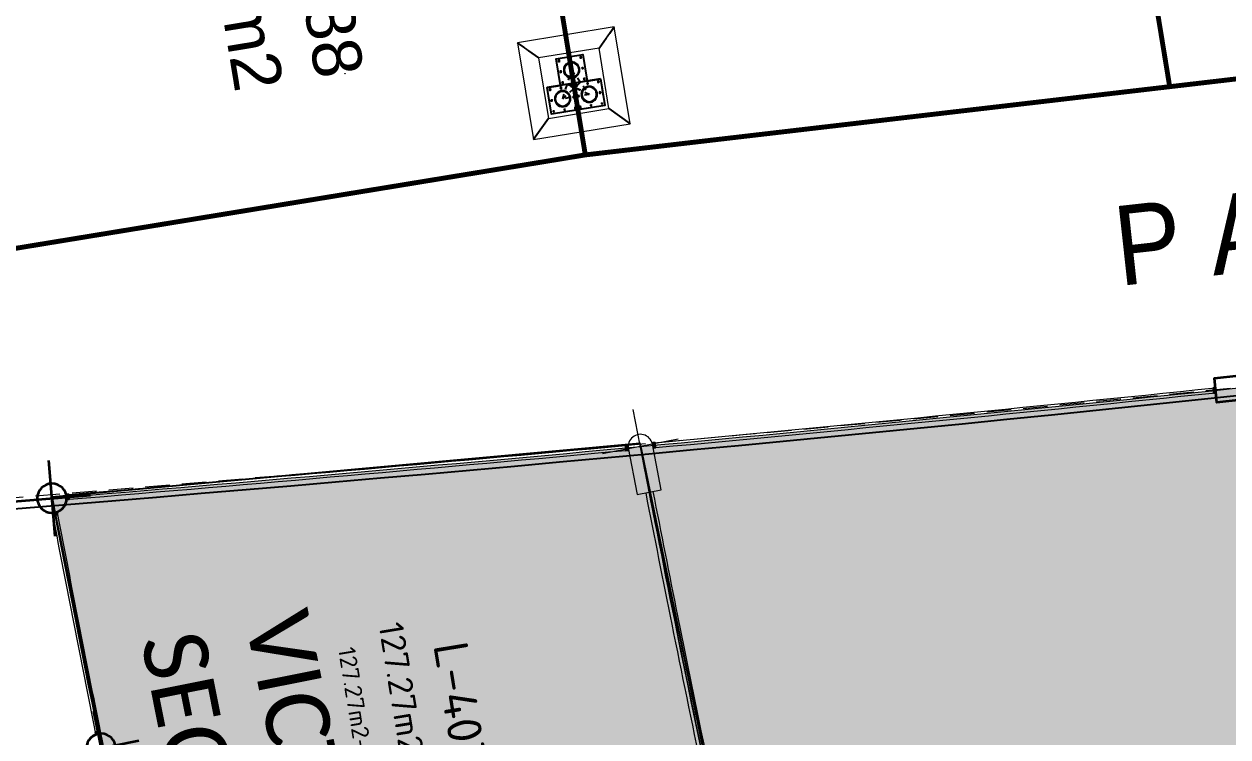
# Model space of a CAD drawing. Header units: metres. Extents: x 2 to 659295185, y -28 to 1124222152.
# Drawn here: x 655475.88 to 655500.46, y 1126401.45 to 1126416 of the extents above; entities that cross this region are included whole.
import ezdxf
from ezdxf.enums import TextEntityAlignment as Align

# ---------------------------------------------------------------- set-up
doc = ezdxf.new("R2010")
doc.units = ezdxf.units.M
doc.header["$MEASUREMENT"] = 0
for name, pattern in [('CCSM_C1_CUERPO EL$0$DASHED', [0.75, 0.5, -0.25]), ('CCSM_C1_CUERPO QR$0$CONTINUA', [0]), ('CCSM_XREF ESTRUCTURA15$0$ACAD_ISO10W100', [18, 12, -3, 0, -3]), ('CCSM_XREF ESTRUCTURA15$0$DASHED2', [0.375, 0.25, -0.125]), ('CCSM_XREF ESTRUCTURA15$0$MITTE', [2, 1.25, -0.25, 0.25, -0.25]), ('CONTINUA', [0]), ('DASHDOT', [1, 0.5, -0.25, 0, -0.25]), ('DASHED', [0.75, 0.5, -0.25])]:
    doc.linetypes.add(name, pattern=pattern)
doc.layers.get('0').update_dxf_attribs({"linetype": 'CONTINUOUS'})
for name, color, linetype in [('CCSM_C1_CUERPO BJ$0$A-LOCAL ID', 7, 'CONTINUOUS'), ('CCSM_C1_CUERPO BJ$0$ID_Nº LOCAL', 7, 'CONTINUOUS'), ('CCSM_C1_CUERPO D.dwg 19-03-12$0$A-PEDESTAL', 4, 'CONTINUOUS'), ('CCSM_C1_CUERPO EL$0$A-PROYECCIONES', 5, 'CCSM_C1_CUERPO EL$0$DASHED'), ('CCSM_C1_CUERPO QR$0$A-FRENTE DE LOCAL', 4, 'CONTINUOUS'), ('CCSM_C1_CUERPO QR$0$A-LOCAL ID', 7, 'CONTINUOUS'), ('CCSM_C1_CUERPO QR$0$A-MARCOS LOCALES', 4, 'CONTINUOUS'), ('CCSM_C1_CUERPO QR$0$A-PARED', 2, 'CCSM_C1_CUERPO QR$0$CONTINUA'), ('CCSM_C1_CUERPO QR$0$ID_AREA EXACTA', 7, 'CONTINUOUS'), ('CCSM_XREF ESTRUCTURA15$0$A_COLUMNAS', 2, 'CONTINUOUS'), ('CCSM_XREF ESTRUCTURA15$0$A_EJES', 8, 'CCSM_XREF ESTRUCTURA15$0$ACAD_ISO10W100'), ('CCSM_XREF ESTRUCTURA15$0$A_PLANCHAS BASE', 57, 'CONTINUOUS'), ('CCSM_XREF ESTRUCTURA15$0$A_PROYECCION', 8, 'CCSM_XREF ESTRUCTURA15$0$DASHED2'), ('CCSM_XREF ESTRUCTURA15$0$PS_MIDLINE', 1, 'CCSM_XREF ESTRUCTURA15$0$MITTE'), ('CCSM_XREF ESTRUCTURA15$0$PS_SOLID', 2, 'CONTINUOUS'), ('CCSM_XREF ESTRUCTURA15$0$txt100', 2, 'CONTINUOUS'), ('CCSM_XREF KIOSKOSE$0$Kiosco General', 154, 'CONTINUOUS'), ('MESAS DE FERIA', 7, 'CONTINUOUS')]:
    doc.layers.add(name, color=color, linetype=linetype)
doc.layers.add('CCSM_C1_CUERPO QR$0$A-AREAS COMERCIALES', color=151, linetype='CONTINUOUS', plot=False)
for name, color, linetype, lineweight in [('CCSM_XREF ESTRUCTURA15$0$E-CA-COLUMNA', 2, 'CONTINUOUS', 35), ('CCSM_XREF ESTRUCTURA15$0$E-CQ-COLUMNA', 2, 'CONTINUOUS', 35), ('CCSM_XREF ESTRUCTURA15$0$E-CR-COLUMNA', 2, 'CONTINUOUS', 35), ('LOCALES ASIGNADOS', 41, 'DASHDOT', 0), ('NOMBRES LOCATARIOS', 7, 'CONTINUA', 0), ('PTO DE UNIÓN', 57, 'CONTINUOUS', 50)]:
    doc.layers.add(name, color=color, linetype=linetype, lineweight=lineweight)
doc.styles.add('CCSM_C1_CUERPO BJ$0$ROMANS', font='romans__.ttf')
doc.styles.add('CCSM_C1_CUERPO BJ$0$sigo', font='arial.ttf', dxfattribs={"width": 0.9})
doc.styles.add('CCSM_C1_CUERPO QR$0$ROMANS', font='romans__.ttf')
doc.styles.add('CCSM_XREF KIOSKOSE$0$Standard', font='txt')
doc.styles.get("Standard").update_dxf_attribs({"font": 'tahoma.ttf'})

# ---------------------------------------------------------------- blocks, each defined once
blk = doc.blocks.new('CCSM_C1_CUERPO QR$0$MARCO LOCAL-COLUMNA')
at = {"layer": 'CCSM_C1_CUERPO QR$0$A-MARCOS LOCALES'}
for points in [[(655585.123, 1126575.588), (655585.173, 1126575.588), (655585.173, 1126575.488), (655585.123, 1126575.488)], [(655585.128, 1126575.583), (655585.168, 1126575.583), (655585.168, 1126575.493), (655585.128, 1126575.493)]]:
    blk.add_lwpolyline(points, close=True, dxfattribs=at)
blk = doc.blocks.new('CCSM_C1_CUERPO QR$0$IDENT LOCAL')
at = {"style": 'CCSM_C1_CUERPO QR$0$ROMANS'}
for tag, height, p in [('NºLOCAL', 0.7, (0.038, 1.827)), ('AREA-EXACTA', 0.5, (0, 0.85)), ('RUBRO', 0.35, (0, 0)), ('USO', 0.35, (0, -0.85))]:
    blk.add_attdef(tag, text='', height=height, dxfattribs=at).set_placement(p, align=Align.BOTTOM_CENTER)
blk = doc.blocks.new('CCSM_XREF ESTRUCTURA15$0$CCSM_COLUM REDONDA')
at = {"color": 5}
for p, q in [((0, 0.774), (0, -0.774)), ((-0.789, 0), (0.789, 0))]:
    blk.add_line(p, q, dxfattribs=at)
blk.add_circle((0, 0), 0.3)
blk = doc.blocks.new('CCSM_XREF ESTRUCTURA15$0$CCSM_COLUMNA REC')
at = {"layer": 'CCSM_XREF ESTRUCTURA15$0$E-CA-COLUMNA'}
blk.add_lwpolyline([(-0.25, -0.25), (0.25, -0.25), (0.25, 0.25), (-0.25, 0.25)], close=True, dxfattribs=at)
blk = doc.blocks.new('CCSM_XREF ESTRUCTURA15$0$baric')
at = {"layer": 'CCSM_XREF ESTRUCTURA15$0$A_PROYECCION'}
for p, q in [((0, 0), (550, 0)), ((275, -550), (0, 0)), ((0, 0), (412.5, -275)), ((550, 0), (137.5, -275)), ((550, 0), (275, -550))]:
    blk.add_line(p, q, dxfattribs=at)
blk = doc.blocks.new('CCSM_XREF ESTRUCTURA15$0$COLUMNAS D')
at = {"color": 7}
for p, q in [((655489.122, 1126419.086), (655488.579, 1126418.997)), ((655488.85, 1126419.041), (655488.939, 1126418.498)), ((655489.568, 1126418.525), (655489.999, 1126418.216)), ((655488.335, 1126418.323), (655488.025, 1126417.893))]:
    blk.add_line(p, q, dxfattribs=at)
blk.add_lwpolyline([(655489.393, 1126419.13), (655489.482, 1126418.587), (655488.397, 1126418.409), (655488.308, 1126418.952), (655488.579, 1126418.997), (655488.49, 1126419.539), (655489.033, 1126419.628), (655489.122, 1126419.086), (655489.393, 1126419.13)], dxfattribs=at)
at = {"layer": 'CCSM_XREF ESTRUCTURA15$0$A_EJES'}
for p, q in [((655488.544, 1126419.521, 0), (655488.551, 1126419.475, 0)), ((655489.015, 1126419.575, 0), (655488.968, 1126419.567, 0)), ((655488.988, 1126419.594, 0), (655488.995, 1126419.548, 0)), ((655488.571, 1126419.502, 0), (655488.524, 1126419.494, 0)), ((655488.607, 1126419.28, 0), (655488.561, 1126419.272, 0)), ((655488.58, 1126419.299, 0), (655488.588, 1126419.253, 0)), ((655489.051, 1126419.353, 0), (655489.005, 1126419.345, 0)), ((655489.024, 1126419.372, 0), (655489.032, 1126419.326, 0)), ((655488.643, 1126419.058, 0), (655488.597, 1126419.05, 0)), ((655488.616, 1126419.077, 0), (655488.624, 1126419.031, 0)), ((655488.865, 1126419.094, 0), (655488.819, 1126419.087, 0)), ((655488.838, 1126419.114, 0), (655488.846, 1126419.067, 0)), ((655488.904, 1126419.023, 0), (655488.912, 1126418.977, 0)), ((655489.088, 1126419.131, 0), (655489.041, 1126419.123, 0)), ((655489.061, 1126419.15, 0), (655489.068, 1126419.104, 0)), ((655489.153, 1126419.04, 0), (655489.107, 1126419.032, 0)), ((655489.126, 1126419.059, 0), (655489.134, 1126419.013, 0)), ((655489.375, 1126419.076, 0), (655489.329, 1126419.069, 0)), ((655489.348, 1126419.096, 0), (655489.356, 1126419.049, 0)), ((655488.388, 1126418.915, 0), (655488.342, 1126418.907, 0)), ((655488.361, 1126418.934, 0), (655488.369, 1126418.888, 0)), ((655488.61, 1126418.951, 0), (655488.564, 1126418.944, 0)), ((655488.583, 1126418.97, 0), (655488.591, 1126418.924, 0)), ((655488.832, 1126418.988, 0), (655488.786, 1126418.98, 0)), ((655488.805, 1126419.007, 0), (655488.813, 1126418.961, 0)), ((655488.842, 1126418.785, 0), (655488.849, 1126418.738, 0)), ((655488.931, 1126419.004, 0), (655488.885, 1126418.996, 0)), ((655488.967, 1126418.782, 0), (655488.921, 1126418.774, 0)), ((655488.94, 1126418.801, 0), (655488.948, 1126418.755, 0)), ((655489.411, 1126418.854, 0), (655489.371, 1126418.848, 0)), ((655489.384, 1126418.874, 0), (655489.392, 1126418.83, 0)), ((655488.411, 1126418.69, 0), (655488.378, 1126418.685, 0)), ((655488.398, 1126418.712, 0), (655488.403, 1126418.678, 0)), ((655488.869, 1126418.765, 0), (655488.822, 1126418.758, 0)), ((655488.905, 1126418.543, 0), (655488.859, 1126418.536, 0)), ((655488.878, 1126418.563, 0), (655488.886, 1126418.516, 0)), ((655489.004, 1126418.56, 0), (655488.957, 1126418.552, 0)), ((655488.977, 1126418.579, 0), (655488.984, 1126418.533, 0)), ((655488.663, 1126418.484, 0), (655488.664, 1126418.48, 0)), ((655488.683, 1126418.507, 0), (655488.676, 1126418.506, 0))]:
    blk.add_line(p, q, dxfattribs=at)
at = {"layer": 'CCSM_XREF ESTRUCTURA15$0$A_PLANCHAS BASE'}
for p, q in [((655488.49, 1126419.539), (655489.033, 1126419.628)), ((655488.579, 1126418.997), (655488.49, 1126419.539)), ((655489.033, 1126419.628), (655489.122, 1126419.086)), ((655489.393, 1126419.13), (655488.308, 1126418.952)), ((655488.939, 1126418.498), (655488.85, 1126419.041)), ((655489.393, 1126419.13), (655489.451, 1126418.777)), ((655488.363, 1126418.614), (655488.308, 1126418.952)), ((655489.226, 1126418.545), (655488.641, 1126418.449))]:
    blk.add_line(p, q, dxfattribs=at)
at = {"layer": 'CCSM_XREF ESTRUCTURA15$0$A_PLANCHAS BASE', "extrusion": (0, 0, -1)}
for centre in [(-655488.547, 1126419.498), (-655488.992, 1126419.571), (-655488.584, 1126419.276), (-655489.028, 1126419.349), (-655488.62, 1126419.054), (-655488.842, 1126419.09), (-655489.064, 1126419.127), (-655489.13, 1126419.036), (-655489.352, 1126419.073), (-655488.365, 1126418.911), (-655488.587, 1126418.947), (-655488.809, 1126418.984), (-655488.846, 1126418.762), (-655488.908, 1126419), (-655488.944, 1126418.778), (-655489.388, 1126418.851), (-655488.882, 1126418.54), (-655488.981, 1126418.556)]:
    blk.add_circle(centre, 0.0135, dxfattribs=at)
for centre, start, end in [((-655488.401, 1126418.689), 269.2993, 154.905), ((-655488.66, 1126418.503), 191.1488, 233.0556)]:
    blk.add_arc(centre, 0.0135, start, end, dxfattribs=at)
at = {"layer": 'CCSM_XREF ESTRUCTURA15$0$A_PROYECCION'}
for p, q in [((655489.366, 1126419.759), (655489.675, 1126420.19)), ((655488.133, 1126419.557), (655487.702, 1126419.866))]:
    blk.add_line(p, q, dxfattribs=at)
at = {"layer": 'CCSM_XREF ESTRUCTURA15$0$PS_SOLID'}
blk.add_line((655488.85, 1126419.041), (655488.939, 1126418.498), dxfattribs=at)
at = {"layer": 'CCSM_XREF ESTRUCTURA15$0$PS_SOLID', "extrusion": (0, 0, -1)}
for centre, radius in [((-655488.806, 1126419.313), 0.162), ((-655488.806, 1126419.313), 0.151), ((-655488.623, 1126418.725), 0.162), ((-655488.623, 1126418.725), 0.151), ((-655489.166, 1126418.814), 0.162), ((-655489.166, 1126418.814), 0.151)]:
    blk.add_circle(centre, radius, dxfattribs=at)
at = {"layer": 'CCSM_XREF ESTRUCTURA15$0$txt100', "xscale": 0.0009999999647109722, "yscale": 0.0009999999647109722, "zscale": 0.0009999999647109722, "rotation": 189.3084474079254}
blk.add_blockref('CCSM_XREF ESTRUCTURA15$0$baric', (655489.166, 1126418.814), dxfattribs=at)
blk = doc.blocks.new('CCSM_C1_CUERPO BJ$0$IDENT LOCAL')
at = {"style": 'CCSM_C1_CUERPO BJ$0$ROMANS'}
for tag, height, p in [('AREA-EXACTA', 0.5, (0.587, 0.096)), ('NºLOCAL', 0.7, (1.17, 0.119)), ('RUBRO', 0.35, (0, 0)), ('USO', 0.35, (-0.587, -0.096))]:
    blk.add_attdef(tag, text='', height=height, rotation=279.3085, dxfattribs=at).set_placement(p, align=Align.BOTTOM_CENTER)

msp = doc.modelspace()

# ---------------------------------------------------------------- hatches: boundary and pattern name
at = {"layer": 'LOCALES ASIGNADOS'}
h = msp.add_hatch(color=256, dxfattribs=at)
edge = h.paths.add_edge_path()
edge.add_arc((219491.1056, 1054914.3756), 441878.9229, 9.308049718, 9.309563548, ccw=False)
edge.add_line((655551.8097, 1126384.9626), (655564.5398, 1126387.0492))
edge.add_line((655564.5398, 1126387.0492), (655562.5867, 1126398.9652))
edge.add_line((655562.5867, 1126398.9652), (655552.3922, 1126397.2942))
edge.add_line((655552.3922, 1126397.2942), (655552.4569, 1126396.8995))
edge.add_line((655552.4569, 1126396.8995), (655549.9212, 1126396.4839))
h = msp.add_hatch(color=256, dxfattribs=at)
edge = h.paths.add_edge_path()
edge.add_line((655513.5683, 1126469.8955), (655525.4103, 1126471.8365))
edge.add_arc((823004.9948, 1153921.5169), 169714.1602, 189.307944851, 189.309970477)
edge.add_line((655526.3809, 1126465.9155), (655514.5388, 1126463.9745))
edge.add_line((655514.5388, 1126463.9745), (655513.5683, 1126469.8955))
h = msp.add_hatch(color=256, dxfattribs=at)
edge = h.paths.add_edge_path()
edge.add_line((655527.1552, 1126387.0016), (655538.9973, 1126388.9427))
edge.add_arc((823018.0965, 1153841.5836), 169714.1602, 189.306932041, 189.308957667, ccw=False)
edge.add_line((655538.0268, 1126394.8637), (655526.1848, 1126392.9226))
edge.add_line((655526.1848, 1126392.9226), (655527.1552, 1126387.0016))
h.paths.add_polyline_path([(655539.9677, 1126383.0216), (655538.9972, 1126388.9427), (655527.1552, 1126387.0017), (655528.1257, 1126381.0806)])
h = msp.add_hatch(color=256, dxfattribs=at)
edge = h.paths.add_edge_path()
edge.add_arc((655481.1315, 1126537.9211), 138.2163, 279.237676, 279.85586)
edge.add_arc((655815.3971, 1126464.8738), 316.9575, 191.48857, 193.691418)
edge.add_line((655507.446, 1126389.8523), (655506.9803, 1126389.7749))
edge.add_arc((600927.7925, 1112815.7426), 56241.818, 13.96075988, 13.96630512, ccw=False)
edge.add_line((655508.2938, 1126384.4925), (655494.318, 1126380.9926))
edge.add_arc((656011.9917, 1126509.8815), 533.4776, 191.492887, 193.981067, ccw=False)
edge.add_line((655489.2106, 1126403.588), (655489.1316, 1126403.9802))
edge.add_arc((655980.1927, 1126502.7037), 500.8866, 190.971676, 191.367292, ccw=False)
edge.add_arc((655377.7238, 1127600.5741), 1198.3285, 275.3022835, 275.9478233)
edge.add_arc((656222.8785, 1126547.3134), 734.1851, 190.8829758, 191.4556543)
h = msp.add_hatch(color=256, dxfattribs=at)
edge = h.paths.add_edge_path()
edge.add_arc((656060.1325, 1126519.726), 582.6147, 191.498319, 192.0905207)
edge.add_line((655490.4414, 1126397.6934), (655478.7018, 1126395.1933))
edge.add_arc((655979.6413, 1126502.55), 512.3142, 190.826522, 192.096135, ccw=False)
edge.add_arc((655377.7249, 1127600.5621), 1198.3165, 274.7255663, 275.302282)
edge.add_arc((655980.1927, 1126502.7038), 500.8866, 190.971676, 191.367292)
edge.add_line((655489.1316, 1126403.9802), (655489.2106, 1126403.588))

# ---------------------------------------------------------------- linework, layer by layer
at = {"color": 43}
msp.add_line((655464.4069, 1126405.3849), (655476.4461, 1126406.319), dxfattribs=at)
msp.add_line((655464.4069, 1126405.3849), (655476.4461, 1126406.319), dxfattribs=at)
msp.add_lwpolyline([(655476.4391, 1126406.3497), (655488.4479, 1126407.4434), (655491.0553, 1126394.8523), (655479.3151, 1126392.4039), (655476.4391, 1126406.3497)])
msp.add_lwpolyline([(655476.4391, 1126406.3497), (655488.4479, 1126407.4434), (655491.0553, 1126394.8523), (655479.3151, 1126392.4039), (655476.4391, 1126406.3497)])
for centre, radius, start, end in [((655997.2224, 1126507.114), 530.441, 190.954017, 198.762625), ((655997.2224, 1126507.114), 530.441, 190.954017, 198.762625), ((655909.8035, 1126471.5342), 450.282, 188.447695, 198.880651), ((655909.8035, 1126471.5342), 450.282, 188.447695, 198.880651)]:
    msp.add_arc(centre, radius, start, end, dxfattribs=at)
at = {"layer": 'CCSM_C1_CUERPO D.dwg 19-03-12$0$A-PEDESTAL', "lineweight": 5}
msp.add_lwpolyline([(655488.2499, 1126413.9631), (655487.9264, 1126415.9367), (655485.9539, 1126415.6134), (655486.2762, 1126413.6396), (655488.2499, 1126413.9631), (655487.8192, 1126414.2725), (655487.617, 1126415.506), (655487.9264, 1126415.9367), (655487.617, 1126415.506), (655486.3834, 1126415.3038), (655485.9539, 1126415.6134), (655486.3834, 1126415.3038), (655486.5856, 1126414.0703), (655486.2762, 1126413.6396), (655486.5856, 1126414.0703), (655487.8192, 1126414.2725)], dxfattribs=at)
at = {"layer": 'CCSM_C1_CUERPO EL$0$A-PROYECCIONES', "lineweight": 5}
msp.add_lwpolyline([(655421.1065, 1126403.1157, 0.0062103), (655452.1715, 1126404.6309, 0.0092237), (655503.3398, 1126408.847, 0.0058318), (655535.1153, 1126412.626), (655535.6132, 1126409.5887, 0.0194724), (655631.4645, 1126426.348, 0.0707147)], format="xyb", dxfattribs=at)
at = {"layer": 'CCSM_C1_CUERPO QR$0$A-AREAS COMERCIALES', "lineweight": 5}
msp.add_lwpolyline([(655507.1222, 1126389.7981, 0.0002805), (655508.4406, 1126384.5298), (655494.3186, 1126380.9923, -0.0111282), (655489.2106, 1126403.588), (655489.1613, 1126403.8331, -0.001827), (655488.4616, 1126407.3732, 0.0027969), (655501.7971, 1126408.686, -0.0002691), (655503.3105, 1126401.3433, -0.0083311), (655504.4908, 1126401.535), (655507.1222, 1126389.7981)], format="xyb", dxfattribs=at)
msp.add_lwpolyline([(655489.2106, 1126403.588, 0.002584), (655490.4414, 1126397.6934), (655478.7018, 1126395.1933, -0.0055398), (655476.4461, 1126406.319, 0.0025164), (655488.4616, 1126407.3732, 0.001827), (655489.1613, 1126403.8331), (655489.2106, 1126403.588)], format="xyb", close=True, dxfattribs=at)
at = {"layer": 'CCSM_C1_CUERPO QR$0$A-FRENTE DE LOCAL', "lineweight": 5}
for centre, radius, start, end in [((655377.0972, 1127606.8823), 1204.6178, 275.3187958, 275.8656679), ((655377.1072, 1127606.7829), 1204.6179, 275.3187622, 275.8656805), ((655377.9789, 1127597.5943), 1195.2879, 274.7418381, 275.2888688), ((655377.9789, 1127597.5938), 1195.3874, 274.7418402, 275.2888683), ((655977.0965, 1126502.1021), 509.7824, 190.870117, 191.376278), ((655977.0965, 1126502.1021), 509.6825, 190.870117, 191.37628)]:
    msp.add_arc(centre, radius, start, end, dxfattribs=at)
at = {"layer": 'CCSM_C1_CUERPO QR$0$A-PARED', "lineweight": 5}
msp.add_line((655489.1463, 1126403.9067), (655489.1464, 1126403.9068), dxfattribs=at)
for centre, radius, start, end in [((655980.1928, 1126502.7038), 500.9617, 191.080343, 191.393015), ((655980.1928, 1126502.7038), 500.8117, 191.080359, 191.375854), ((655979.8742, 1126502.6396), 500.4867, 191.375841, 192.630232), ((655979.8742, 1126502.6396), 500.6367, 191.393014, 192.093336)]:
    msp.add_arc(centre, radius, start, end, dxfattribs=at)
at = {"layer": 'CCSM_XREF ESTRUCTURA15$0$A_COLUMNAS', "color": 5, "lineweight": 5}
for p, q in [((655487.8192, 1126414.2725), (655488.2499, 1126413.9631)), ((655486.5856, 1126414.0703), (655486.2762, 1126413.6396))]:
    msp.add_line(p, q, dxfattribs=at)
at = {"layer": 'CCSM_XREF ESTRUCTURA15$0$E-CQ-COLUMNA', "color": 9, "lineweight": 5}
for p, q in [((655488.7435, 1126405.9267), (655488.3137, 1126408.1325)), ((655489.2359, 1126407.524), (655487.6874, 1126407.2222))]:
    msp.add_line(p, q, dxfattribs=at)
at = {"layer": 'CCSM_XREF ESTRUCTURA15$0$E-CR-COLUMNA', "lineweight": 5}
msp.add_lwpolyline([(655488.2115, 1126407.3499), (655488.398, 1126406.3928), (655488.8887, 1126406.4885), (655488.707, 1126407.4209)], dxfattribs=at)
msp.add_arc((655488.4616, 1126407.3731), 0.25, 5.30824, 191.02982, dxfattribs=at)
at = {"layer": 'CCSM_XREF ESTRUCTURA15$0$PS_MIDLINE', "color": 8, "lineweight": 5}
for p, q in [((655487.2387, 1126415.3412, 4.525), (655487.2463, 1126415.2948, 4.525)), ((655486.8216, 1126415.249, 4.525), (655486.7752, 1126415.2414, 4.525)), ((655486.7946, 1126415.2684, 4.525), (655486.8022, 1126415.222, 4.525)), ((655487.0436, 1126415.2854, 4.525), (655486.9972, 1126415.2778, 4.525)), ((655487.0166, 1126415.3048, 4.525), (655487.0242, 1126415.2584, 4.525)), ((655487.2657, 1126415.3218, 4.525), (655487.2193, 1126415.3142, 4.525)), ((655487.3021, 1126415.0997, 4.525), (655487.2557, 1126415.0921, 4.525)), ((655487.2751, 1126415.1191, 4.525), (655487.2827, 1126415.0727, 4.525)), ((655486.858, 1126415.027, 4.525), (655486.8116, 1126415.0194, 4.525)), ((655486.831, 1126415.0463, 4.525), (655486.8386, 1126415, 4.525)), ((655487.1164, 1126414.8413, 4.525), (655487.07, 1126414.8337, 4.525)), ((655487.0894, 1126414.8607, 4.525), (655487.097, 1126414.8143, 4.525)), ((655487.3384, 1126414.8777, 4.525), (655487.2921, 1126414.8701, 4.525)), ((655487.3115, 1126414.8971, 4.525), (655487.3191, 1126414.8507, 4.525)), ((655487.599, 1126414.8429, 4.525), (655487.6066, 1126414.7965, 4.525)), ((655486.6392, 1126414.6618, 4.525), (655486.5928, 1126414.6541, 4.525)), ((655486.6122, 1126414.6811, 4.525), (655486.6198, 1126414.6348, 4.525)), ((655486.8612, 1126414.6981, 4.525), (655486.8148, 1126414.6905, 4.525)), ((655486.8342, 1126414.7175, 4.525), (655486.8418, 1126414.6712, 4.525)), ((655486.8944, 1126414.8049, 4.525), (655486.848, 1126414.7973, 4.525)), ((655486.8674, 1126414.8243, 4.525), (655486.875, 1126414.7779, 4.525)), ((655487.0832, 1126414.7345, 4.525), (655487.0369, 1126414.7269, 4.525)), ((655487.0563, 1126414.7539, 4.525), (655487.0639, 1126414.7075, 4.525)), ((655487.1819, 1126414.7507, 4.525), (655487.1355, 1126414.7431, 4.525)), ((655487.1549, 1126414.7701, 4.525), (655487.1625, 1126414.7237, 4.525)), ((655487.404, 1126414.7871, 4.525), (655487.3576, 1126414.7795, 4.525)), ((655487.377, 1126414.8065, 4.525), (655487.3846, 1126414.7601, 4.525)), ((655487.626, 1126414.8235, 4.525), (655487.5796, 1126414.8159, 4.525)), ((655487.6624, 1126414.6015, 4.525), (655487.616, 1126414.5939, 4.525)), ((655487.6354, 1126414.6209, 4.525), (655487.643, 1126414.5745, 4.525)), ((655486.6756, 1126414.4397, 4.525), (655486.6292, 1126414.4321, 4.525)), ((655486.6486, 1126414.4591, 4.525), (655486.6562, 1126414.4127, 4.525)), ((655487.1196, 1126414.5125, 4.525), (655487.0733, 1126414.5049, 4.525)), ((655487.0926, 1126414.5319, 4.525), (655487.1003, 1126414.4855, 4.525)), ((655487.2183, 1126414.5287, 4.525), (655487.1719, 1126414.5211, 4.525)), ((655487.1913, 1126414.5481, 4.525), (655487.1989, 1126414.5017, 4.525)), ((655487.4498, 1126414.3624, 4.525), (655487.4574, 1126414.316, 4.525)), ((655487.6988, 1126414.3794, 4.525), (655487.6524, 1126414.3718, 4.525)), ((655487.6718, 1126414.3988, 4.525), (655487.6794, 1126414.3524, 4.525)), ((655486.712, 1126414.2177, 4.525), (655486.6656, 1126414.2101, 4.525)), ((655486.685, 1126414.2371, 4.525), (655486.6926, 1126414.1907, 4.525)), ((655486.934, 1126414.2541, 4.525), (655486.8876, 1126414.2465, 4.525)), ((655486.907, 1126414.2735, 4.525), (655486.9146, 1126414.2271, 4.525)), ((655487.156, 1126414.2905, 4.525), (655487.1097, 1126414.2829, 4.525)), ((655487.129, 1126414.3099, 4.525), (655487.1366, 1126414.2635, 4.525)), ((655487.2547, 1126414.3066, 4.525), (655487.2083, 1126414.299, 4.525)), ((655487.2277, 1126414.326, 4.525), (655487.2353, 1126414.2796, 4.525)), ((655487.4768, 1126414.343, 4.525), (655487.4304, 1126414.3354, 4.525))]:
    msp.add_line(p, q, dxfattribs=at)
at = {"layer": 'CCSM_XREF ESTRUCTURA15$0$PS_SOLID', "color": 8, "lineweight": 5}
for p, q in [((655486.741, 1126415.2864), (655487.2837, 1126415.3754)), ((655487.2837, 1126415.3754), (655487.3727, 1126414.8326)), ((655486.8299, 1126414.7437), (655486.741, 1126415.2864)), ((655487.1013, 1126414.7882), (655487.6441, 1126414.8771)), ((655487.6441, 1126414.8771), (655487.733, 1126414.3344)), ((655486.5586, 1126414.6992), (655487.1013, 1126414.7882)), ((655486.6475, 1126414.1564), (655486.5586, 1126414.6992)), ((655487.3727, 1126414.8326), (655486.8299, 1126414.7437)), ((655487.1013, 1126414.7882), (655487.1903, 1126414.2454)), ((655487.1903, 1126414.2454), (655487.1013, 1126414.7882)), ((655487.1903, 1126414.2454), (655486.6475, 1126414.1564)), ((655487.733, 1126414.3344), (655487.1903, 1126414.2454))]:
    msp.add_line(p, q, dxfattribs=at)
at = {"layer": 'CCSM_XREF ESTRUCTURA15$0$PS_SOLID', "color": 8, "lineweight": 5, "extrusion": (0, 0, -1)}
for centre, radius in [((-655487.2425, 1126415.318), 0.0135), ((-655486.7984, 1126415.2452), 0.0135), ((-655487.0568, 1126415.0595), 0.162), ((-655487.0568, 1126415.0595), 0.151), ((-655487.0204, 1126415.2816), 0.0135), ((-655487.2789, 1126415.0959), 0.0135), ((-655486.8348, 1126415.0232), 0.0135), ((-655487.0932, 1126414.8375), 0.0135), ((-655487.3153, 1126414.8739), 0.0135), ((-655486.616, 1126414.658), 0.0135), ((-655486.8744, 1126414.4723), 0.162), ((-655486.8744, 1126414.4723), 0.151), ((-655486.838, 1126414.6943), 0.0135), ((-655486.8712, 1126414.8011), 0.0135), ((-655487.0601, 1126414.7307), 0.0135), ((-655487.1587, 1126414.7469), 0.0135), ((-655487.4172, 1126414.5613), 0.162), ((-655487.4172, 1126414.5613), 0.151), ((-655487.3808, 1126414.7833), 0.0135), ((-655487.6028, 1126414.8197), 0.0135), ((-655487.6392, 1126414.5977), 0.0135), ((-655486.6524, 1126414.4359), 0.0135), ((-655487.0964, 1126414.5087), 0.0135), ((-655487.1951, 1126414.5249), 0.0135), ((-655487.4536, 1126414.3392), 0.0135), ((-655487.6756, 1126414.3756), 0.0135), ((-655486.6888, 1126414.2139), 0.0135), ((-655486.9108, 1126414.2503), 0.0135), ((-655487.1328, 1126414.2867), 0.0135), ((-655487.2315, 1126414.3028), 0.0135)]:
    msp.add_circle(centre, radius, dxfattribs=at)
at = {"layer": 'CCSM_XREF KIOSKOSE$0$Kiosco General', "linetype": 'DASHED', "lineweight": 5, "const_width": 0.1}
msp.add_lwpolyline([(655475.6107, 1126411.4039), (655487.3363, 1126413.3258), (655484.2057, 1126432.4249), (655472.4802, 1126430.503), (655475.6107, 1126411.4039)], dxfattribs=at)
for points in [[(655509.455, 1126426.7574), (655497.6141, 1126424.8166), (655499.2705, 1126414.7183), (655511.2001, 1126416.1102)], [(655497.6141, 1126424.8166), (655485.771, 1126422.8754), (655487.3363, 1126413.3258), (655499.2705, 1126414.7183)], [(655485.771, 1126422.8754), (655474.0454, 1126420.9535), (655475.6107, 1126411.4039), (655487.3363, 1126413.3258)]]:
    msp.add_lwpolyline(points, close=True, dxfattribs=at)
at = {"layer": 'MESAS DE FERIA'}
msp.add_arc((655393.6068, 1127430.6441), 1027.8199, 271.3656012, 277.9142103, dxfattribs=at)
at = {"layer": 'PTO DE UNIÓN', "lineweight": 5}
msp.add_circle((655482.4296, 1126414.9856), 0.004, dxfattribs=at)

# ---------------------------------------------------------------- block references
at = {"color": 30, "lineweight": 5}
msp.add_blockref('CCSM_XREF ESTRUCTURA15$0$COLUMNAS D', (-1.7491, -4.253), dxfattribs=at)
at = {"layer": 'CCSM_C1_CUERPO BJ$0$A-LOCAL ID', "lineweight": 5}
ref = msp.add_blockref('CCSM_C1_CUERPO BJ$0$IDENT LOCAL', (655506.3819, 1126409.3593), dxfattribs=dict(at, xscale=1.249999999976942, yscale=1.249999999976942, zscale=1.249999999976942, rotation=6.293741522400554))
ref.add_attrib('NºLOCAL', 'P A S I L L O   19', dxfattribs={"layer": 'CCSM_C1_CUERPO BJ$0$ID_Nº LOCAL', "height": 1.625, "rotation": 6.29374, "style": 'CCSM_C1_CUERPO BJ$0$sigo', "width": 0.9}).set_placement((655506.1969, 1126411.0367), align=Align.BOTTOM_CENTER)
at = {"layer": 'CCSM_C1_CUERPO QR$0$A-LOCAL ID', "lineweight": 5}
ref = msp.add_blockref('CCSM_C1_CUERPO QR$0$IDENT LOCAL', (655482.422, 1126401.7581), dxfattribs=dict(at, rotation=279.3084512337735))
ref.add_attrib('RUBRO', '127.27m2-Mzz', dxfattribs={"layer": 'CCSM_C1_CUERPO QR$0$ID_AREA EXACTA', "height": 0.35, "rotation": 279.30845, "style": 'CCSM_C1_CUERPO QR$0$ROMANS'}).set_placement((655482.422, 1126401.7581), align=Align.BOTTOM_CENTER)
ref.add_attrib('NºLOCAL', 'L-403', dxfattribs={"layer": '0', "height": 0.7, "rotation": 279.30845, "style": 'CCSM_C1_CUERPO QR$0$ROMANS'}).set_placement((655484.2312, 1126402.0165), align=Align.BOTTOM_CENTER)
ref.add_attrib('AREA-EXACTA', '127.27m2-C1', dxfattribs={"layer": 'CCSM_C1_CUERPO QR$0$ID_AREA EXACTA', "height": 0.5, "rotation": 279.30845, "style": 'CCSM_C1_CUERPO QR$0$ROMANS'}).set_placement((655483.2608, 1126401.8956), align=Align.BOTTOM_CENTER)
at = {"layer": 'CCSM_C1_CUERPO QR$0$A-MARCOS LOCALES', "lineweight": 5, "xscale": -1}
for p, rotation in [((-112710.0808, 2179412.4682), 185.9160125757832), ((-101018.1021, 2187850.9706), 185.2817271337947), ((-101669.475, 2187386.0813), 185.3169253344058), ((-91506.3896, 2194573.2293), 184.769303312967), ((1638069.1647, 1982838.1306), 100.8792545692417), ((1630765.5175, 1991142.7565), 101.3655692943258)]:
    msp.add_blockref('CCSM_C1_CUERPO QR$0$MARCO LOCAL-COLUMNA', p, dxfattribs=dict(at, rotation=rotation))
at = {"layer": 'CCSM_XREF ESTRUCTURA15$0$E-CR-COLUMNA', "lineweight": 5, "xscale": -1}
for name, p, rotation in [('CCSM_XREF ESTRUCTURA15$0$CCSM_COLUMNA REC', (655500.4587, 1126408.5475), 5.874553936805338), ('CCSM_XREF ESTRUCTURA15$0$CCSM_COLUM REDONDA', (655476.4442, 1126406.3188), 184.7476652508285), ('CCSM_XREF ESTRUCTURA15$0$CCSM_COLUM REDONDA', (655477.4479, 1126401.2135), 11.41304701503717)]:
    msp.add_blockref(name, p, dxfattribs=dict(at, rotation=rotation))
at = {"layer": 'CCSM_XREF ESTRUCTURA15$0$txt100', "color": 8, "lineweight": 5, "xscale": 0.001000000117253543, "yscale": 0.001000000117253543, "zscale": 0.001000000117253543, "rotation": 189.3084594935865}
msp.add_blockref('CCSM_XREF ESTRUCTURA15$0$baric', (655487.4172, 1126414.5613), dxfattribs=at)

# ---------------------------------------------------------------- texts
at = {"layer": 'CCSM_XREF KIOSKOSE$0$Kiosco General', "lineweight": 5, "insert": (655482.8238, 1126415.0042), "char_height": 0.4, "attachment_point": 3, "rotation": 279.3089, "style": 'CCSM_XREF KIOSKOSE$0$Standard'}
msp.add_mtext_dynamic_manual_height_columns('\\pt2.6;{\\fArial|b0|i0|c0|p34;\\H2.5x;AR-88\\P114.98m2}', width=7.561207, gutter_width=1, heights=[0], dxfattribs=at)
at = {"layer": 'NOMBRES LOCATARIOS', "insert": (655481.6569, 1126404.1173), "char_height": 1.3, "attachment_point": 1, "rotation": 281.27809}
msp.add_mtext_dynamic_manual_height_columns('{\\fCalibri|b0|i0|c0|p34;\\C7;VICTORIA \\PSECRET}', width=12.716055, gutter_width=25, heights=[0], dxfattribs=at)

doc.saveas('drawing.dxf')
